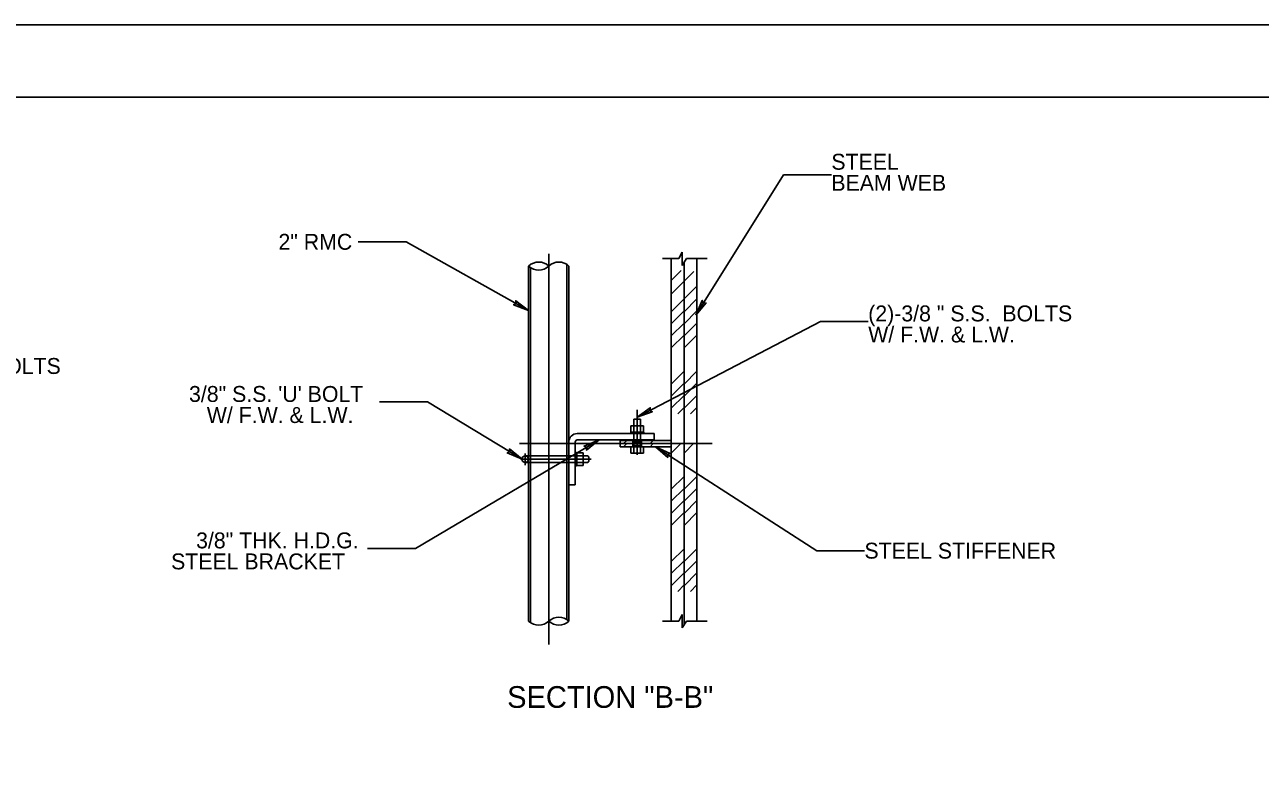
# Model space of a CAD drawing. Extents: x 507280 to 508328, y 495537 to 496197.
# Drawn here: x 507566.7 to 507822.8, y 496042.4 to 496196.7 of the extents above; entities that cross this region are included whole.
import ezdxf

# ---------------------------------------------------------------- set-up
doc = ezdxf.new("R2010")
doc.units = 0
doc.layers.add('1', color=7, linetype='Continuous')
doc.layers.add('41', color=7, linetype='Continuous')

msp = doc.modelspace()

# ---------------------------------------------------------------- linework, layer by layer
at = {"layer": '1'}
for p, q in [((508327.87, 496196.73), (507279.7, 496196.73)), ((508324.87, 496181.73), (507334.87, 496181.73)), ((507705.77, 496136.53), (507723.98, 496165.62)), ((507733.88, 496165.62), (507723.98, 496165.62)), ((507635.83, 496151.74), (507645.73, 496151.74)), ((507671.14, 496137.49), (507645.73, 496151.74)), ((507675.3, 496068.32), (507675.3, 496149.23)), ((507702.27, 496148.26), (507702.94, 496149.62)), ((507702.94, 496149.62), (507702.98, 496146.86)), ((507671.14, 496073.13), (507671.14, 496146.71)), ((507671.56, 496072.8), (507671.56, 496146.38)), ((507679.05, 496073.49), (507679.05, 496147.06)), ((507679.5, 496073.13), (507679.5, 496146.71)), ((507698.88, 496148.26), (507702.27, 496148.26)), ((507700.71, 496148.26), (507700.71, 496109.92)), ((507702.98, 496146.86), (507703.89, 496148.26)), ((507703.36, 496072.31), (507703.36, 496147.44)), ((507703.89, 496148.26), (507708.13, 496148.26)), ((507706.01, 496109.92), (507706.01, 496148.26)), ((507700.71, 496140.89), (507705.41, 496145.59)), ((507700.84, 496143.87), (507702.76, 496145.79)), ((507700.71, 496137.26), (507706.01, 496142.56)), ((507703.36, 496137.26), (507706.01, 496139.91)), ((507700.71, 496134.76), (507703.36, 496137.41)), ((507703.36, 496134.76), (507706.01, 496137.41)), ((507693.62, 496115.42), (507731.62, 496135.25)), ((507700.71, 496132.26), (507703.36, 496134.91)), ((507703.36, 496132.26), (507706.01, 496134.91)), ((507741.52, 496135.25), (507731.62, 496135.25)), ((507700.71, 496129.76), (507703.36, 496132.41)), ((507703.36, 496129.76), (507706.01, 496132.41)), ((507700.71, 496122.27), (507703.36, 496124.92)), ((507703.36, 496122.27), (507706.01, 496124.92)), ((507700.71, 496119.77), (507703.36, 496122.42)), ((507703.36, 496119.77), (507706.01, 496122.42)), ((507640.25, 496118.56), (507650.15, 496118.56)), ((507669.78, 496106.7), (507650.15, 496118.56)), ((507700.71, 496117.27), (507703.36, 496119.92)), ((507703.36, 496117.27), (507706.01, 496119.92)), ((507693.64, 496116.9), (507693.64, 496107.61)), ((507702.03, 496116.09), (507703.36, 496117.42)), ((507704.68, 496116.09), (507706.01, 496117.42)), ((507694.95, 496113.59), (507692.33, 496113.59)), ((507692.33, 496113.59), (507692.33, 496112.3)), ((507694.3, 496115.02), (507692.97, 496115.02)), ((507692.97, 496115.02), (507692.97, 496107.93)), ((507694.3, 496107.93), (507694.3, 496115.02)), ((507694.95, 496112.3), (507694.95, 496113.59)), ((507685.73, 496110.69), (507647.68, 496088.22)), ((507697.17, 496112), (507681.23, 496112)), ((507681.23, 496110.68), (507697.17, 496110.68)), ((507700.71, 496110.58), (507690.1, 496110.58)), ((507690.1, 496110.58), (507690.1, 496109.26)), ((507690.82, 496109.92), (507691.43, 496110.53)), ((507691.43, 496110.53), (507691.49, 496110.58)), ((507692.15, 496112.15), (507695.12, 496112.15)), ((507692.15, 496112), (507692.15, 496112.15)), ((507695.12, 496112), (507692.15, 496112)), ((507692.33, 496112.3), (507694.95, 496112.3)), ((507692.33, 496112.15), (507692.33, 496112.3)), ((507692.33, 496112.3), (507694.95, 496112.3)), ((507694.95, 496112.15), (507692.33, 496112.15)), ((507692.76, 496109.26), (507692.76, 496110.58)), ((507694.51, 496110.58), (507694.51, 496109.26)), ((507694.95, 496112.3), (507694.95, 496112.15)), ((507695.12, 496112.15), (507695.12, 496112)), ((507696.3, 496109.92), (507696.96, 496110.58)), ((507697.17, 496110.68), (507697.17, 496112)), ((507700.71, 496109.26), (507700.71, 496110.58)), ((507709.21, 496109.92), (507669.23, 496109.92)), ((507679.46, 496110.24), (507679.46, 496101.4)), ((507680.79, 496101.4), (507680.79, 496110.24)), ((507680.86, 496105.22), (507680.86, 496108.18)), ((507680.86, 496108.18), (507681.01, 496108.18)), ((507681.01, 496108.18), (507681.01, 496105.22)), ((507681.01, 496105.39), (507681.01, 496108.01)), ((507681.01, 496108.01), (507681.16, 496108.01)), ((507681.16, 496108.01), (507681.16, 496105.39)), ((507681.16, 496108.01), (507681.16, 496105.39)), ((507682.45, 496108.01), (507681.16, 496108.01)), ((507682.45, 496105.39), (507682.45, 496108.01)), ((507690.1, 496109.26), (507700.71, 496109.26)), ((507690.82, 496109.26), (507691.43, 496109.87)), ((507691.43, 496109.86), (507691.49, 496109.92)), ((507694.95, 496109.23), (507692.33, 496109.23)), ((507692.33, 496109.23), (507692.33, 496107.93)), ((507692.33, 496107.93), (507694.95, 496107.93)), ((507694.51, 496110.28), (507692.76, 496110.28)), ((507694.51, 496109.92), (507692.76, 496109.92)), ((507694.51, 496109.56), (507692.76, 496109.56)), ((507694.95, 496107.93), (507694.95, 496109.23)), ((507696.3, 496109.26), (507696.96, 496109.92)), ((507697.46, 496109.26), (507730.84, 496087.74)), ((507700.7, 496109.92), (507700.71, 496109.92)), ((507700.71, 496107.97), (507702.66, 496109.92)), ((507700.71, 496109.92), (507700.71, 496073.13)), ((507703.35, 496109.92), (507703.36, 496109.92)), ((507703.36, 496107.97), (507705.31, 496109.92)), ((507706, 496109.92), (507706.01, 496109.92)), ((507706.01, 496073.13), (507706.01, 496109.92)), ((507684.07, 496106.7), (507669.54, 496106.7)), ((507670.41, 496105.49), (507670.41, 496107.91)), ((507683.43, 496107.36), (507670.44, 496107.36)), ((507670.44, 496106.04), (507683.43, 496106.04)), ((507681.16, 496105.39), (507681.01, 496105.39)), ((507681.16, 496105.39), (507682.45, 496105.39)), ((507683.65, 496107.14), (507683.43, 496107.36)), ((507683.43, 496106.04), (507683.65, 496106.26)), ((507683.65, 496106.26), (507683.65, 496107.14)), ((507681.01, 496105.22), (507680.86, 496105.22)), ((507700.71, 496100.47), (507703.36, 496103.12)), ((507703.36, 496100.47), (507706.01, 496103.12)), ((507679.46, 496101.4), (507680.79, 496101.4)), ((507700.71, 496097.97), (507703.36, 496100.62)), ((507703.36, 496097.97), (507706.01, 496100.62)), ((507700.71, 496095.47), (507703.36, 496098.12)), ((507703.36, 496095.47), (507706.01, 496098.12)), ((507700.71, 496092.97), (507703.36, 496095.62)), ((507703.36, 496092.97), (507706.01, 496095.62)), ((507637.78, 496088.22), (507647.68, 496088.22)), ((507700.71, 496085.48), (507703.36, 496088.13)), ((507703.36, 496085.48), (507706.01, 496088.13)), ((507740.74, 496087.74), (507730.84, 496087.74)), ((507700.71, 496082.98), (507703.36, 496085.63)), ((507703.36, 496082.98), (507706.01, 496085.63)), ((507700.71, 496080.48), (507703.36, 496083.13)), ((507703.36, 496080.48), (507706.01, 496083.13)), ((507702.03, 496079.3), (507703.36, 496080.63)), ((507704.68, 496079.3), (507706.01, 496080.63)), ((507698.88, 496073.13), (507702.27, 496073.13)), ((507702.27, 496073.13), (507702.94, 496074.49)), ((507702.94, 496074.49), (507702.98, 496071.73)), ((507702.98, 496071.73), (507703.89, 496073.13)), ((507703.89, 496073.13), (507708.13, 496073.13))]:
    msp.add_line(p, q, dxfattribs=at)
for points in [[(507671.14, 496137.49), (507668.48, 496139.52), (507668.56, 496138.94), (507668.02, 496138.7)], [(507671.14, 496137.49), (507668.48, 496139.52), (507668.56, 496138.94), (507668.02, 496138.7)], [(507705.77, 496136.53), (507707.92, 496139.08), (507707.34, 496139.03), (507707.12, 496139.59)], [(507705.77, 496136.53), (507707.92, 496139.08), (507707.34, 496139.03), (507707.12, 496139.59)], [(507693.62, 496115.42), (507696.77, 496116.53), (507696.24, 496116.79), (507696.33, 496117.37)], [(507693.62, 496115.42), (507696.77, 496116.53), (507696.24, 496116.79), (507696.33, 496117.37)], [(507685.73, 496110.69), (507682.65, 496109.42), (507683.19, 496109.19), (507683.13, 496108.6)], [(507685.73, 496110.69), (507682.65, 496109.42), (507683.19, 496109.19), (507683.13, 496108.6)], [(507669.78, 496106.7), (507667.2, 496108.82), (507667.25, 496108.23), (507666.71, 496108.01)], [(507669.78, 496106.7), (507667.2, 496108.82), (507667.25, 496108.23), (507666.71, 496108.01)], [(507697.46, 496109.26), (507699.98, 496107.07), (507699.94, 496107.66), (507700.49, 496107.86)], [(507697.46, 496109.26), (507699.98, 496107.07), (507699.94, 496107.66), (507700.49, 496107.86)]]:
    msp.add_lwpolyline(points, close=True, dxfattribs=at)
msp.add_circle((507670.44, 496106.7), 0.663, dxfattribs=at)
for centre, radius, start, end in [((507673.23, 496144.52), 3.03, 46.3972, 133.6028), ((507673.23, 496148.9), 3.03, 226.3972, 313.6028), ((507677.41, 496144.52), 3.03, 46.3972, 133.6028), ((507681.23, 496110.24), 1.77, 90, 180), ((507681.23, 496110.24), 0.442, 90, 180), ((507673.23, 496075.33), 3.03, 226.3972, 313.6028), ((507677.41, 496070.94), 3.03, 46.3972, 133.6028), ((507677.41, 496075.33), 3.03, 226.3972, 313.6028)]:
    msp.add_arc(centre, radius, start, end, dxfattribs=at)
at = {"layer": '41'}
for points in [[(507279.7, 496196.73), (508327.87, 496196.73), (508327.87, 495536.73), (507279.7, 495536.73)], [(507334.87, 496181.73), (508324.87, 496181.73), (508324.87, 495551.73), (507334.87, 495551.73)]]:
    msp.add_lwpolyline(points, close=True, dxfattribs=at)

# ---------------------------------------------------------------- texts
at = {"layer": '1'}
for s, height, p in [('STEEL ', 3.3, (507733.88, 496166.68)), ('BEAM WEB', 3.3, (507733.88, 496162.32)), ('2" RMC', 3.3, (507619.29, 496150.09)), ('(2)-3/8 " S.S.  BOLTS', 3.2999, (507741.52, 496135.25)), ('W/ F.W. & L.W.', 3.2999, (507741.52, 496130.89)), ('(2) -3/8" S.S. BOLTS', 3.2999, (507533.13, 496124.36)), ('3/8" S.S. \'U\' BOLT', 3.2999, (507600.76, 496118.56)), ('W/ F.W. & L.W.', 3.2999, (507604.44, 496114.2)), ('3/8" THK. H.D.G.', 3.2999, (507602.22, 496088.22)), ('STEEL STIFFENER', 3.2999, (507740.74, 496086.09)), ('STEEL BRACKET', 3.2999, (507597.04, 496083.87)), ('SECTION "B-B"', 4.4998, (507666.69, 496055.17))]:
    msp.add_text(s, height=height, dxfattribs=at).set_placement(p)

doc.saveas('drawing.dxf')
